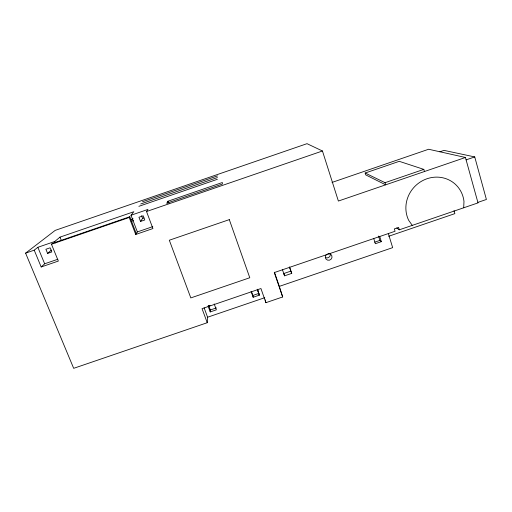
<?xml version="1.0" encoding="UTF-8"?>
<svg xmlns="http://www.w3.org/2000/svg" width="512" height="512" viewBox="0 0 512 512"><rect width="100%" height="100%" fill="white"/><g stroke="black" fill="none" stroke-linecap="round" stroke-linejoin="round"><path stroke-width="0.77" d="M463.699 207.789L463.981 201.408A29.99 28.346 -46.2 0 0 427.021 178.739A29.99 28.346 -46.2 0 0 408.685 220.326L412.275 225.376M214.202 303.949L216.358 309.83L210.227 311.923L210.33 309.984L208.723 305.613M396.749 228L399.302 229.818L478.016 202.893L465.434 157.472L338.381 201.05L322.451 150.995L307.021 143.674L55.2 230.381L25.6 253.133L73.677 368.326L207.245 322.714L207.59 317.229L204.122 307.846M166.957 203.328L167.949 201.235L222.349 182.515L222.374 184.077L166.912 203.162L167.949 201.235L168.986 203.194M136.269 233.619L129.818 216.73L129.216 217.485L135.712 234.477L137.363 231.93L152.787 226.624M140.538 221.427L144.774 219.968L143.194 215.789L138.957 217.248L140.538 221.427L142.573 218.432L143.949 217.958M135.712 234.477L152.934 228.557L146.528 211.526L147.981 209.408L131.008 215.251L137.363 231.93M131.008 215.251L133.837 211.718L59.987 237.133L54.765 241.485L37.85 247.302L34.221 250.17L25.6 253.133M34.221 250.17L41.178 266.97L44.659 263.795L57.83 259.264M47.59 253.395L51.808 251.942L50.118 247.808L45.894 249.261L47.59 253.395L51.418 250.074M41.178 266.97L58.342 261.069L51.462 244.237L52.576 243.309L129.818 216.73M142.522 201.728L217.523 175.904M140.736 203.974L217.44 177.568M138.874 206.323L217.357 179.302M51.462 244.237L129.216 217.485M146.528 211.526L322.451 150.995M130.886 219.61L133.139 218.835M131.226 221.421L133.485 220.64M332.026 182.426L428.627 149.254L465.434 157.472M365.178 173.03L385.037 182.688L385.683 184.826L365.76 174.912L365.178 173.03L399.258 161.325L423.827 169.382L424.448 171.533M439.866 151.802L444.006 150.381L474.733 156.922L486.4 199.475L477.875 202.387M385.037 182.688L423.827 169.382M466.106 159.885L474.733 156.922M388.64 236.282L454.861 213.638L454.01 210.662M374.694 242.182L379.885 240.403L381.338 241.658L375.347 243.706L373.754 238.592M291.744 273.382L290.81 271.136L283.744 273.549L284.582 275.827L291.744 273.382L289.626 267.13M210.112 305.344L208.064 306.042L210.227 311.923M207.245 322.714L202.042 308.672L260.941 288.538L265.894 302.682L282.682 296.954L279.322 286.374L392.659 247.642L388.339 233.536M210.33 309.984L216.403 307.91M253.165 297.254L252.87 295.45L258.95 293.37L259.309 295.155L253.165 297.254L251.078 291.341M207.59 317.229L264.774 297.696M37.85 247.302L44.659 263.795M54.765 241.485L55.347 242.918M59.987 237.133L61.344 240.48M141.549 215.712L142.573 218.432M251.571 291.789L252.87 295.45M257.664 289.702L258.694 292.64M257.229 289.242L259.309 295.155L257.549 289.594M274.445 272.205L279.322 286.374M282.682 296.954L274.285 272.576L395.053 231.27L394.33 228.896L398.586 227.443L399.302 229.818M282.342 269.44L284.582 275.827M289.414 267.021L290.81 271.136M379.75 236.538L381.338 241.658M378.541 236.051L379.885 240.403M265.254 299.834L265.894 302.682M326.522 254.56A3.379 3.258 -29.8 0 0 325.491 258.099L326.118 259.2A3.379 3.258 -29.8 0 0 331.872 255.917L331.245 254.81A3.379 3.258 -29.8 0 0 327.667 253.901M330.214 253.626A3.328 3.213 -29.9 0 1 325.555 257.619M229.306 219.629L169.312 240.23L190.81 297.914L249.786 277.741L229.306 219.629"/></g></svg>
